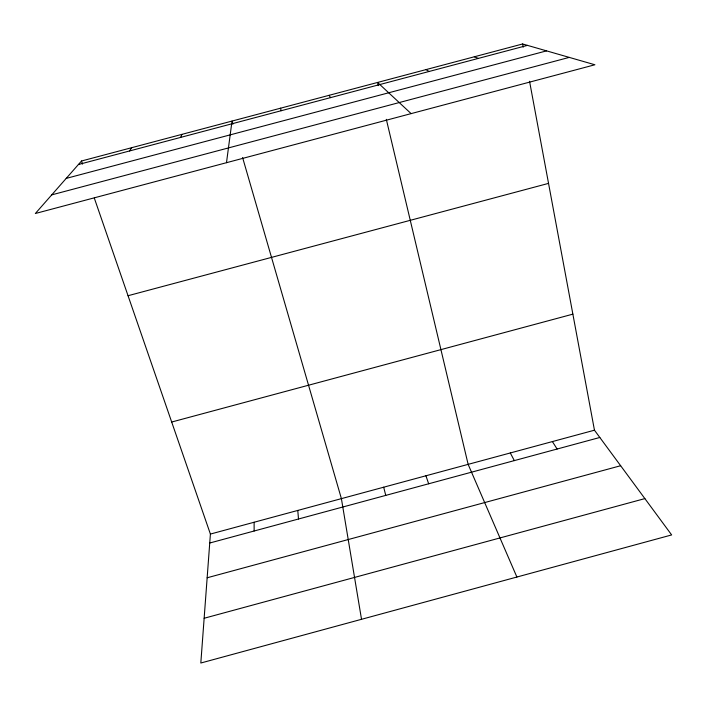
<?xml version="1.0" encoding="UTF-8"?>
<svg xmlns="http://www.w3.org/2000/svg" width="707" height="707" viewBox="0 0 707 707"><rect width="100%" height="100%" fill="white"/><g stroke="black" fill="none" stroke-linecap="round" stroke-linejoin="round"><path stroke-width="1.06" d="M94.305 198.075L210.403 534.068L200.815 663.025L671.65 534.934L594.463 430.201L529.543 81.261M226.487 162.698L232.02 121.074L232.93 124.193M180.63 137.405L181.911 134.365M129.54 150.962L131.732 147.675M81.499 161.01L35.35 213.505L594.896 64.77L522.606 43.975L81.499 161.01L82.56 164.095M207.151 577.778L620.649 465.727M204.137 618.263L644.872 498.603M210.403 534.068L594.463 430.201M209.732 543.02L599.828 437.474M128.047 295.72L548.544 183.378M171.686 422.026L572.873 314.147M66.202 178.403L546.582 50.869M51.726 194.876L569.259 57.391M78.389 164.537L527.475 45.372M474.317 56.781L478.321 58.416M425.976 69.613L429.114 71.478M411.12 113.615L377.582 82.454L378.333 85.609M552.397 441.575L557.107 449.033M329.117 95.312L330.505 97.637M510.295 452.966L514.342 460.611M516.897 577.036L468.14 464.366L386.322 119.333M425.932 475.776L428.663 483.791M242.589 157.537L341.401 498.638L361.524 619.305M383.689 487.203L385.757 495.395M280.599 108.18L281.112 110.743M522.606 43.975L523.198 47.175M297.78 510.436L298.495 519.009M254.113 522.243L254.14 531.01"/></g></svg>
